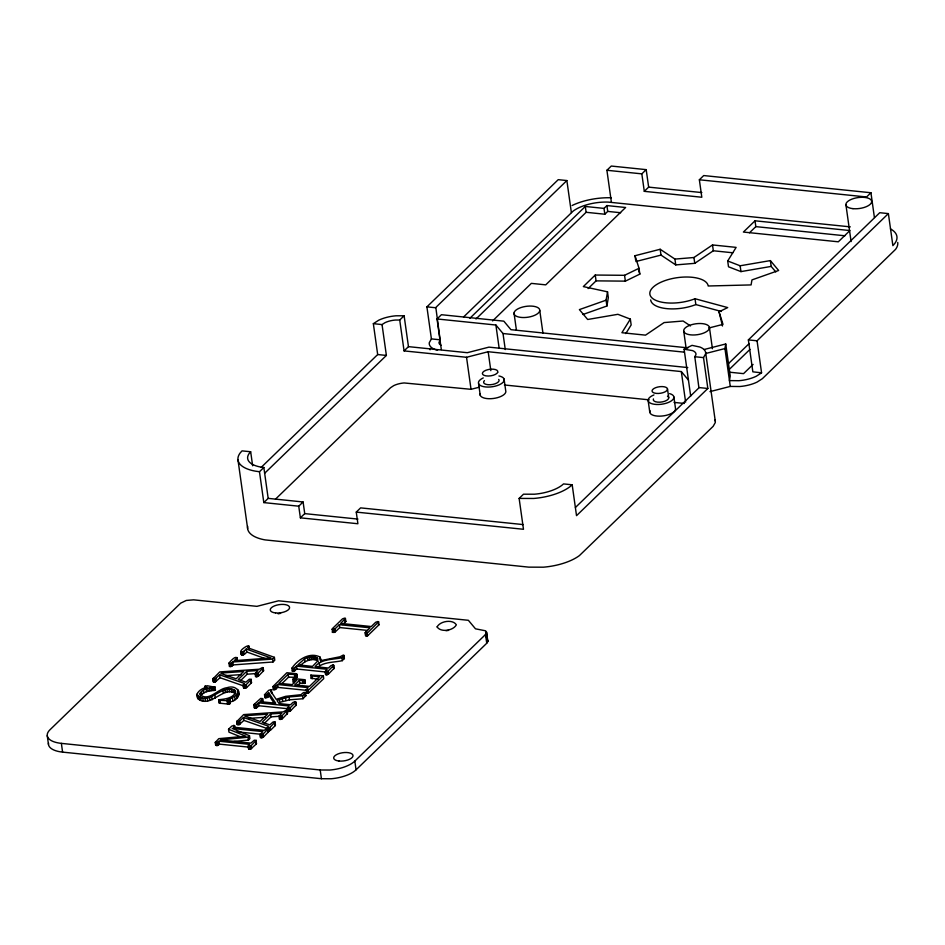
<?xml version="1.0" encoding="UTF-8"?>
<svg xmlns="http://www.w3.org/2000/svg" width="945" height="945" viewBox="0 0 945 945"><rect width="100%" height="100%" fill="white"/><g stroke="black" fill="none" stroke-linecap="round" stroke-linejoin="round"><path stroke-width="1.42" d="M486.533 632.276L485.517 634.508L354.824 761.091A25.976 11.021 -8 0 1 329.888 770.033L320.201 769.986L61.366 743.372A25.976 11.021 -8 0 1 49.979 729.764L180.66 603.17L186.271 600.453L193.654 599.839L256.922 606.347L278.562 600.796L468.377 620.298L475.489 628.815L485.6 630.811L486.533 632.276L487.762 641.017L486.746 643.25L356.052 769.832A25.976 11.021 -8 0 1 331.116 778.763L321.43 778.715L62.594 752.114A25.976 11.021 -8 0 1 48.514 742.983M235.99 694.067C223.764 684.334 210.322 709.66 197.694 698.39C194.776 692.165 201.982 688.373 206.908 687.109L204.994 686.224L207.357 685.763L214.964 687.239C209.825 688.007 203.293 688.043 200.198 693.217L200.092 694.764C208.975 701.981 217.834 688.681 226.8 687.747C240.219 683.329 243.444 699.324 230.308 701.899L229.895 698.981L236.557 695.059L238.589 691.492M229.895 698.981L226.965 699.855L229.552 700.292L229.907 703.718L228.997 704.155L219.311 703.151L218.945 699.725C224.756 699.04 231.927 698.568 235.423 692.874L235.588 691.149C223.599 681.132 208.172 708.1 197.08 694.516M219.311 703.151L218.945 699.725M297.049 685.987L299.837 683.294L305.105 683.129L304.751 679.715L293.8 678.581L292.832 679.526L296.86 680.116L292.218 684.617L278.846 683.247L288.142 674.246L296.777 674.435L295.702 673.631L286.867 672.722L272.916 686.59L273.318 689.496L274.074 689.803L277.96 687.417L307.137 690.405M305.105 683.129L304.751 679.715M200.198 693.217L200.612 696.122C203.707 690.96 210.239 690.913 215.365 690.157L215.425 689.637M229.907 703.718L229.552 700.292M281.326 684.156L288.556 677.152L297.179 677.341L296.825 673.915M272.916 686.59L274.841 686.779L277.558 684.499L308.188 687.653L306.121 690.004L306.523 692.909L308.448 693.11L323.733 678.652L323.32 675.746L310.81 675.143L311.874 675.958L319.457 676.738L309.487 686.389L294.781 684.877L299.423 680.376L304.703 680.223M318.607 679.514L311.224 678.061M326.108 672.037L296.931 669.036L293.044 671.434L292.3 671.127L291.887 668.209C297.569 659.728 309.806 651.66 320.012 657.047L320.473 660.673L340.082 656.751L343.224 655.098L343.968 655.405L344.37 658.311L342.314 660.649C334.211 662.587 324.04 661.595 317.532 667.56M293.954 679.821L294.367 682.727L293.304 681.912M582.888 314.496L606.903 306.015L606.088 300.179L607.517 291.828L583.325 286.595L595.244 275.042L624.55 275.314L639.009 268.297L635.028 255.717L660.177 249.267L674.931 259.084L693.937 257.512L712.506 244.944L736.131 247.377L727.697 260.974L728.512 266.797L740.951 271.605L771.191 266.419L775.786 271.912M606.903 306.015L608.332 297.651L607.517 291.828M897.75 242.452A40.304 17.093 -8 0 1 895.565 249.362L762.391 378.661L757.099 382.075A24.062 10.206 -8 0 1 739.734 386.529L730.272 386.422L724.945 348.563L725.725 343.968L704.084 349.52M212.909 678.9L219.76 671.919L259.284 669.214L262.438 667.536L263.183 667.843L263.596 670.749L258.446 676.077L256.284 676.797L255.54 676.49L255.138 673.572L257.938 670.513L246.763 671.281L238.258 679.526L245.889 682.184L249.338 679.183L251.264 679.384L251.346 682.951L246.515 687.641L244.365 688.338L243.621 688.031L243.208 685.125L244.542 683.483L219.63 674.801L214.834 679.101L212.909 678.9L213.322 681.806L215.247 682.006L220.031 677.707L219.63 674.801M213.322 681.806L213.239 678.238M243.208 685.125L246.102 684.723L251.264 679.384M255.138 673.572L258.032 673.171L263.183 667.843M236.793 721.578L243.645 714.597L283.169 711.88L286.323 710.203L287.067 710.51L287.481 713.428L282.331 718.755L280.169 719.476L279.425 719.157L279.011 716.251L281.823 713.18L270.648 713.947L262.143 722.193L269.774 724.862L273.223 721.862L275.149 722.063L275.231 725.63L270.4 730.32L268.25 731.017L267.837 728.111L267.092 727.792L268.427 726.162L243.515 717.479L238.719 721.767L236.793 721.578L237.195 724.484L239.132 724.685L243.916 720.385L243.515 717.479M237.195 724.484L237.112 720.917M267.837 728.111L269.986 727.402L275.149 722.063M279.011 716.251L281.917 715.849L287.067 710.51M248.594 747.117L219.417 744.128L217.622 745.51L215.696 745.31L215.295 742.404L218.791 738.659L245.842 736.179L228.536 729.221L231.714 726.15L233.876 725.429L234.62 725.736L235.033 728.654M243.621 688.031L243.538 684.464M215.696 745.31L215.614 741.742M288.19 708.774L259.013 705.773L256.296 708.053L254.37 707.864L254.288 704.285L260.702 698.414L262.627 698.615L262.698 702.194L262.627 698.615M254.37 707.864L254.288 704.285M305.448 692.709L302.613 695.803L289.052 696.961L279.46 699.406L279.874 702.312L289.465 699.867L303.014 698.721L305.861 695.626L305.448 692.709L303.522 692.52L300.923 694.693L285.673 696.323L276.176 699.324L270.719 691.126L271.569 689.956L270.825 689.649L268.675 690.346L264.517 694.717L264.931 697.623L267.837 697.221L269.254 695.839L268.852 692.933L266.443 694.918L264.517 694.717M273.318 689.496L273.648 688.834M243.916 720.385L268.108 728.878L268.51 731.796L263.407 737.088L261.245 737.809L260.501 737.49L260.088 734.584L262.816 731.595L232.186 728.441L249.492 735.765L248.003 737.194L220.303 739.959L250.933 743.101L254.299 740.195L256.225 740.396L256.308 743.963L250.555 749.196L248.629 748.995L248.216 746.077L249.634 744.365L219.004 741.211L217.22 742.605L215.295 742.404M248.629 748.995L248.547 745.428M248.216 746.077L251.11 745.688L256.225 740.396M292.3 671.127L292.619 670.466M279.46 699.406L277.027 700.564L279.07 703.576L290.528 704.757L292.926 702.43L295.088 701.71L295.832 702.029L296.234 704.935L290.469 710.876L288.32 711.585L287.575 711.266L287.162 708.36L289.229 706.009L258.599 702.856L255.882 705.147L253.957 704.946M287.575 711.266L287.894 710.605M367.475 630.409L339.751 627.563L335.31 631.862L332.416 632.264L332.333 628.685L342.515 618.821L344.665 618.113L345.421 618.42L345.823 621.337L342.834 624.574M332.416 632.264L332.746 631.603M306.523 692.909L306.853 692.248M332.002 629.346L334.896 628.957L339.349 624.645L369.979 627.799L365.207 632.76L365.62 635.678L367.546 635.867L379.028 624.751L378.626 621.834L377.87 621.526L375.72 622.235L371.279 626.535L340.649 623.393L345.421 618.42M343.968 655.405L341.913 657.744C332.912 659.764 321.418 658.677 315.063 666.638L328.458 668.02L330.856 665.693L333.018 664.973L333.762 665.292L334.164 668.198L328.399 674.139L326.249 674.848L325.493 674.529L325.092 671.623L327.159 669.273L296.529 666.119L293.812 668.41L291.887 668.209M365.62 635.678L365.538 632.099M378.626 621.834L368.101 632.37L365.207 632.76M255.54 676.49L255.882 675.817M234.62 725.736L233.486 727.189L264.116 730.331L267.364 728.571M264.931 697.623L265.273 696.961M260.501 737.49L260.43 733.911M260.088 734.584L262.993 734.17L268.108 728.878M279.425 719.157L279.767 718.495M287.162 708.36L290.056 707.959L295.832 702.029M325.092 671.623L327.986 671.222L333.762 665.292M606.088 300.179L579.391 309.606L587.672 319.493L617.9 314.307L630.339 319.115L621.904 332.711L645.529 335.144L664.099 322.576L683.105 321.016L690.488 325.919M625.791 333.597L631.166 324.938L630.339 319.115M236.675 658.287C235.919 654.897 229.848 661.902 228.891 663.201L229.493 666.426L230.887 666.544L233.261 664.902L272.987 661.996L274.794 660.248L274.393 657.33L247.602 647.703C251.394 642.683 240.219 649.333 240.821 651.648C239.64 657.047 245.452 654.779 246.657 651.932L246.243 649.014L270.943 657.921L234.195 660.697L236.675 658.287L237.089 661.193L237.03 657.779M437.535 350.288L435.019 349.473A24.062 10.206 -8 0 1 429.302 342.645L431.404 338.901L440.11 339.787L435.822 307.468L566.87 180.554L571.371 212.59M440.323 339.503L438.952 342.645A14.305 6.06 -8 0 0 441.244 345.386M575.422 507.489L698.922 387.863L694.799 356.714L695.945 354.659A14.305 6.06 -8 0 0 692.555 350.607L684.109 349.213L690.689 396.109M300.38 517.836L304.739 513.619L303.097 501.972L298.738 506.189L300.38 517.836L357.895 523.743L356.265 512.095L523.483 529.283L519.136 498.417L523.495 494.2L534.468 494.211A30.535 12.958 -8 0 0 561.755 485.411L563.539 483.911L572.186 484.797L576.521 515.675L707.84 388.478L703.505 357.612L705.608 353.855A24.062 10.206 -8 0 0 699.891 347.039L692.035 345.362L684.109 349.213M229.682 665.611L229.493 666.426M259.473 471.732L255.374 471.153A40.304 17.093 -8 0 1 240.16 452.974L242.026 450.871L250.673 451.757L249.303 453.305A30.535 12.958 -8 0 0 260.832 467.078L263.844 467.503L268.179 498.369L263.82 502.598L259.473 471.732L263.844 467.503M399.723 320.024L404.117 315.772L408.464 346.638L404.07 350.902L399.723 320.024L395.27 320.048A14.305 6.06 -8 0 0 384.958 322.694L382.04 324.572L373.346 323.674L377.681 354.54L261.186 467.373M431.404 338.901L426.904 306.865L558.223 179.668L566.87 180.554M264.635 473.28L386.387 355.438L382.04 324.572M441.327 349.544L437.039 318.961L441.421 314.709L503.827 321.158L510.938 329.675L687.995 347.866M611.403 202.313L606.903 170.277L611.273 166.048L646.191 169.639L648.648 187.122L644.289 191.339L641.832 173.856L646.191 169.639M275.467 499.184L390.521 387.745L393.793 385.595A14.305 6.06 -8 0 1 404.106 382.949L471.035 389.316L479.15 387.237M463.546 317.012L573.154 211.089A30.535 12.958 -8 0 1 608.19 202.1L850.299 226.859M469.866 318.276L585.309 206.471L603.997 208.396L606.903 205.573L625.602 207.498L545.737 284.858L531.362 283.37L492.605 320.91M475.985 318.973L586.124 212.294L604.824 214.22L607.73 211.408L620.664 212.731M356.265 512.095L360.612 507.878L523.164 524.581M644.289 191.339L701.816 197.245L699.359 179.774L703.718 175.557L870.936 192.745L874.408 217.492M588.121 288.568L596.071 280.866L625.377 281.137L639.824 274.121L639.009 268.297M228.891 663.201L231.218 663.414L232.848 661.996L272.585 659.078L274.393 657.33M240.821 651.648L243.137 651.861L246.243 649.014M240.562 680.601L247.177 674.187L255.552 673.608M755.02 220.799L743.396 232.057L838.309 241.802L849.921 230.556L755.02 220.799L755.835 226.623L749.503 232.765M262.285 699.288L259.899 701.603L275.704 703.234L268.852 692.933M300.144 665.93C304.136 661.228 311.448 657.755 317.437 660.508L318.252 661.618M264.435 723.279L271.061 716.865L279.436 716.286M233.958 741.435L248.417 740.112L249.893 738.671L249.492 735.765M323.32 675.746L309.015 689.602L306.121 690.004M870.936 192.745L866.565 196.973L699.359 179.774M727.957 364.097L749.137 343.59M757.063 340.791L761.564 372.826L752.846 371.834L748.369 339.905L757.063 340.791L888.383 213.605L892.883 245.629L894.75 243.526A40.304 17.093 -8 0 0 890.462 228.891M728.772 369.92L749.952 349.414M753.082 364.416L743.55 373.641L729.174 372.165M572.186 484.797L569.764 486.852A40.304 17.093 -8 0 1 533.736 498.464L519.136 498.417M373.346 323.674L378.638 320.249A24.062 10.206 -8 0 1 395.99 315.795L404.117 315.772M748.369 339.905L879.736 212.708L888.383 213.605M761.564 372.826L756.272 376.252A24.062 10.206 -8 0 1 738.919 380.705L729.445 380.599L730.237 376.004L725.725 343.968M304.621 658.807L297.817 664.867L312.5 666.379L317.189 661.571L317.851 658.7L314.283 656.657L309.346 657.058L304.621 658.807L305.034 661.724M635.855 261.541L660.992 255.091L675.746 264.907L694.764 263.336L713.333 250.768L732.788 252.776M722.5 326.001L719.027 311.791L727.697 307.586L695.024 298.738A29.449 12.498 -8 0 1 652.168 298.088A29.449 12.498 -8 0 1 672.344 278.551A29.449 12.498 -8 0 1 708.195 285.992L751.098 284.917L751.948 279.909L778.645 270.483L770.364 260.596L740.136 265.781L727.697 260.974M218.897 700.245L229.493 700.812M404.07 350.902L466.535 357.281L488.175 351.729L681.321 371.574L688.444 380.091M709.034 327.95L723.008 324.371L719.027 311.791M706.009 353.418L724.945 348.563M709.978 391.62L730.272 386.422M446.005 630.74L448.521 630.374M226.032 675.651L241.329 674.6M248.523 718.424L265.214 717.267M606.903 170.277L641.832 173.856M648.648 187.122L701.851 192.579M755.835 226.623L844.901 235.777M426.904 306.865L435.61 307.751M437.039 318.961L495.889 325.021L503.012 333.526L505.268 349.544M503.012 333.526L684.298 352.154M694.799 356.714L703.505 357.612M687.795 367.57L488.955 347.134L467.314 352.698L408.464 346.638M377.681 354.54L386.387 355.438M699.135 387.58L707.84 388.478M504.382 384.969L649.239 399.853M674.116 402.405L684.357 403.468M303.097 501.972L268.179 498.369M263.82 502.598L298.738 506.189M304.739 513.619L357.942 519.088M236.971 731.808L261.777 734.359M296.116 676.537L297.238 676.833M228.844 702.915L229.966 703.21M236.663 660.224L237.443 660.685M650.668 299.919A29.449 12.498 -8 0 0 695.839 304.573L721.413 311.484M220.031 677.707L244.956 686.401M246.657 651.932L267.234 659.35M240.928 736.958L228.95 732.139L228.536 729.221M378.284 624.444L379.028 624.751M345.079 621.03L345.823 621.337M343.626 658.003L344.37 658.311M262.84 670.442L263.596 670.749M250.933 681.983L251.677 682.29M286.725 713.121L287.481 713.428M274.806 724.661L275.562 724.969M255.882 742.994L256.638 743.302M334.164 668.198L333.42 667.891L333.018 664.973M305.861 695.626L305.117 695.307L304.703 692.401M296.234 704.935L295.501 704.627L295.088 701.71M262.297 701.214L263.041 701.521M267.778 731.477L268.51 731.796M269.254 695.839L274.593 703.848M487.301 640.001L487.762 641.017M638.501 269.927L639.824 274.121M197.694 698.39L197.269 693.488M239.002 694.41L238.412 690.429M845.929 204.817L851.091 241.589M770.364 260.596L771.191 266.419M740.136 265.781L740.951 271.605M712.506 244.944L713.333 250.768M709.435 327.454A12.994 5.505 -8 0 1 690.771 334.873A12.994 5.505 -8 0 1 689.519 325.411A12.994 5.505 -8 0 1 709.435 327.454L712.424 348.717M693.937 257.512L694.764 263.336M705.631 352.509L715.294 421.246M695.024 298.738L695.839 304.573M674.931 259.084L675.746 264.907M683.707 331.034L686.094 348.043M681.321 371.574L685.621 402.157M660.177 249.267L660.992 255.091M673.88 396.971L675.521 408.618A12.994 5.505 -8 0 1 661.689 416.06A12.994 5.505 -8 0 1 650.03 410.721M667.501 388.95A7.796 3.307 -8 0 1 656.303 393.404A7.796 3.307 -8 0 1 655.547 387.722A7.796 3.307 -8 0 1 667.501 388.95L668.729 397.691M635.028 255.717L635.642 260.088M648.14 400.55L649.782 412.197M624.55 275.314L625.377 281.137M606.903 205.573L607.73 211.408M603.997 208.396L604.824 214.22M595.244 275.042L596.071 280.866M585.309 206.471L586.124 212.294M539.772 310.551A12.994 5.505 -8 0 1 519.998 317.284A12.994 5.505 -8 0 1 520.908 307.574A12.994 5.505 -8 0 1 539.772 310.551L542.962 333.231M514.021 313.055L516.407 330.065M504.063 379.016L505.705 390.663A12.994 5.505 -8 0 1 493.255 398.495A12.994 5.505 -8 0 1 480.154 393.841M495.889 325.021L499.161 348.315M488.175 351.729L490.833 370.653M478.595 383.635L480.237 395.282M466.535 357.281L471.035 389.316M486.38 631.756L487.75 641.56M486.273 632.725L487.573 642.127M486.214 635.182L486.616 638.099M485.517 634.508L486.746 643.25M367.132 632.961L367.546 635.867M365.951 633.067L366.365 635.985M345.09 619.081L345.504 621.999M339.349 624.645L339.751 627.563M343.637 656.066L344.051 658.972M341.913 657.744L342.314 660.649M354.824 761.091L356.052 769.832M334.896 628.957L335.31 631.862M333.928 629.547L334.341 632.465M332.758 629.653L333.16 632.571M333.42 665.965L333.833 668.871M327.986 671.222L328.399 674.139M327.017 671.824L327.431 674.73M325.836 671.93L326.249 674.848M320.721 658.618L321.135 661.524M320.012 657.047L320.426 659.964M319.186 662.646L319.599 665.563M317.036 657.59L317.437 660.508M315.831 656.976L316.232 659.893M314.283 656.657L314.697 659.563M312.712 656.598L313.126 659.504M311.07 656.728L311.484 659.634M309.346 657.058L309.759 659.964M311.874 675.958L312.287 678.864M310.81 675.143L311.165 678.581M307.538 657.578L307.952 660.496M320.201 769.986L321.43 778.715M308.046 690.193L308.448 693.11M306.865 690.311L307.279 693.217M303.782 680.648L304.184 683.566M305.105 693.382L305.518 696.3M302.329 680.683L302.743 683.589M302.613 695.803L303.014 698.721M299.423 680.376L299.837 683.294M296.529 666.119L296.931 669.036M296.777 674.435L297.179 677.341M294.781 667.808L295.194 670.726M295.856 674.86L296.269 677.778M293.812 668.41L294.226 671.316M294.415 674.884L294.816 677.801M292.631 668.517L293.044 671.434M292.903 679.006L293.245 682.444M295.49 702.702L295.903 705.608M288.142 674.246L288.556 677.152M289.052 696.961L289.465 699.867M290.056 707.959L290.469 710.876M289.087 708.561L289.501 711.467M287.906 708.667L288.32 711.585M285.473 697.599L285.886 700.505M250.673 451.757L252.646 465.79M286.737 711.172L287.15 714.089M282.283 698.414L282.685 701.32M277.558 684.499L277.96 687.417M281.917 715.849L282.331 718.755M280.937 716.452L281.35 719.358M272.585 659.078L272.987 661.996M275.81 686.188L276.224 689.106M279.755 716.558L280.169 719.476M274.841 686.779L275.255 689.696M273.66 686.897L274.074 689.803M271.569 689.956L271.652 693.524L271.239 690.618M237.975 459.884L247.637 528.609M274.83 722.712L275.231 725.63M270.648 713.947L271.061 716.865M267.423 694.303L267.837 697.221M262.864 668.493L263.265 671.411M266.443 694.918L266.856 697.823M269.986 727.402L270.4 730.32M265.261 695.024L265.675 697.942M269.018 727.993L269.431 730.91M267.766 729.552L268.179 732.47M258.032 673.171L258.446 676.077M257.064 673.773L257.465 676.679M255.871 673.891L256.284 676.797M258.599 702.856L259.013 705.773M262.993 734.17L263.407 737.088M262.013 734.785L262.426 737.691M248.96 646.215L249.374 649.132M248.783 645.907L249.185 648.825M256.851 704.545L257.264 707.462M260.832 734.891L261.245 737.809M255.882 705.147L256.296 708.053M254.701 705.253L255.115 708.171M250.945 680.046L251.346 682.951M246.763 671.281L247.177 674.187M243.775 651.412L244.188 654.318M255.894 741.045L256.308 743.963M243.137 651.861L243.55 654.779M242.392 652.085L242.806 655.003M241.613 652.121L242.026 655.039M246.102 684.723L246.515 687.641M241.022 651.967L241.424 654.873M245.133 685.314L245.546 688.232M243.964 685.432L244.365 688.338M251.11 745.688L251.524 748.594M250.141 746.278L250.555 749.196M236.852 657.472L237.254 660.378M248.003 737.194L248.417 740.112M248.96 746.396L249.374 749.302M237.715 689.389L238.128 692.307M238.341 692.626L238.754 695.532M237.667 693.807L238.069 696.713M232.848 661.996L233.261 664.902M236.557 695.059L236.971 697.965M231.844 662.965L232.257 665.871M239.687 721.177L240.101 724.094M235.092 690.299L235.506 693.205M231.218 663.414L231.619 666.319M234.195 689.626L234.596 692.543M238.719 721.767L239.132 724.685M230.474 663.638L230.887 666.544M234.691 696.583L235.104 699.489M229.694 663.673L230.107 666.579M237.538 721.885L237.951 724.791M232.872 689.153L233.273 692.059M231.123 688.858L231.525 691.764M232.47 697.894L232.883 700.8M229.021 688.787L229.434 691.693M233.876 725.429L234.289 728.335M226.954 688.999L227.367 691.917M228.584 701.237L228.997 704.155M227.143 701.261L227.544 704.179M224.91 689.507L225.323 692.425M222.89 690.311L223.303 693.217M220.043 700.528L220.457 703.446M215.803 678.498L216.216 681.416M214.834 679.101L215.247 682.006M215.023 686.731L215.365 690.157M213.653 679.207L214.066 682.113M214.113 687.653L214.515 690.571M214.858 695.378L215.271 698.296M212.755 687.712L213.168 690.63M219.004 741.211L219.417 744.128M211.137 687.688L211.538 690.606M211.727 696.867L212.129 699.784M218.189 742.002L218.59 744.92M209.495 687.865L209.896 690.771M217.22 742.605L217.622 745.51M216.039 742.711L216.44 745.617M209.542 697.564L209.955 700.469M207.817 688.22L208.231 691.126M206.116 688.763L206.53 691.681M207.321 697.989L207.735 700.906M204.994 686.224L205.408 689.129M205.065 698.154L205.467 701.06M203.458 690.015L203.86 692.933M202.762 698.048L203.163 700.954M201.462 691.516L201.864 694.421M200.706 697.705L201.12 700.623M199.111 697.174L199.525 700.08M197.977 696.43L198.379 699.347M61.366 743.372L62.594 752.114M47.25 735.706L48.478 744.436M278.137 613.837A9.745 4.134 -8 0 1 280.618 613.352M714.916 419.946A24.062 10.206 -8 0 1 715.259 422.592L713.156 426.337L579.427 555.577A40.304 17.093 -8 0 1 543.399 567.189L528.798 567.142L265.037 539.89A40.304 17.093 -8 0 1 247.684 526.353M498.948 375.968A12.994 5.505 -8 0 1 501.027 383.871A12.994 5.505 -8 0 1 482.021 386.233A12.994 5.505 -8 0 1 483.261 377.917M498.676 379.429A7.796 3.307 -8 0 1 498.901 381.13L498.228 382.028A7.796 3.307 -8 0 1 487.844 384.698A7.796 3.307 -8 0 1 484.431 380.611M669.603 393.628A12.994 5.505 -8 0 1 669.84 401.79A12.994 5.505 -8 0 1 650.881 403.361A12.994 5.505 -8 0 1 653.952 394.927M667.477 396.191A7.796 3.307 -8 0 1 662.445 401.873A7.796 3.307 -8 0 1 653.444 398.944M572.103 205.502A40.304 17.093 -8 0 1 611.38 197.788M430.093 349.815A24.062 10.206 -8 0 1 430.129 348.469M437.11 626.901C440.689 632.725 453.399 630.669 456.352 624.81C452.773 618.987 440.075 621.042 437.11 626.901M497.672 372.389L497.011 373.287A7.796 3.307 -8 0 1 484.029 375.342A7.796 3.307 -8 0 1 488.341 369.542A7.796 3.307 -8 0 1 497.672 372.389M221.449 673.029L220.965 673.501L236.179 678.782L243.704 671.493L221.449 673.029M245.334 715.708L244.849 716.18L260.064 721.46L267.589 714.16L245.334 715.708M275.574 612.927A9.745 4.134 -8 0 0 289.572 607.363A9.745 4.134 -8 0 0 274.629 605.828A9.745 4.134 -8 0 0 275.574 612.927M338.995 761.02A9.745 4.134 -8 0 0 353.005 755.468A9.745 4.134 -8 0 0 338.062 753.921A9.745 4.134 -8 0 0 338.995 761.02M852.981 208.656A12.994 5.505 -8 0 0 871.656 201.238A12.994 5.505 -8 0 0 851.74 199.194A12.994 5.505 -8 0 0 852.981 208.656"/></g></svg>
